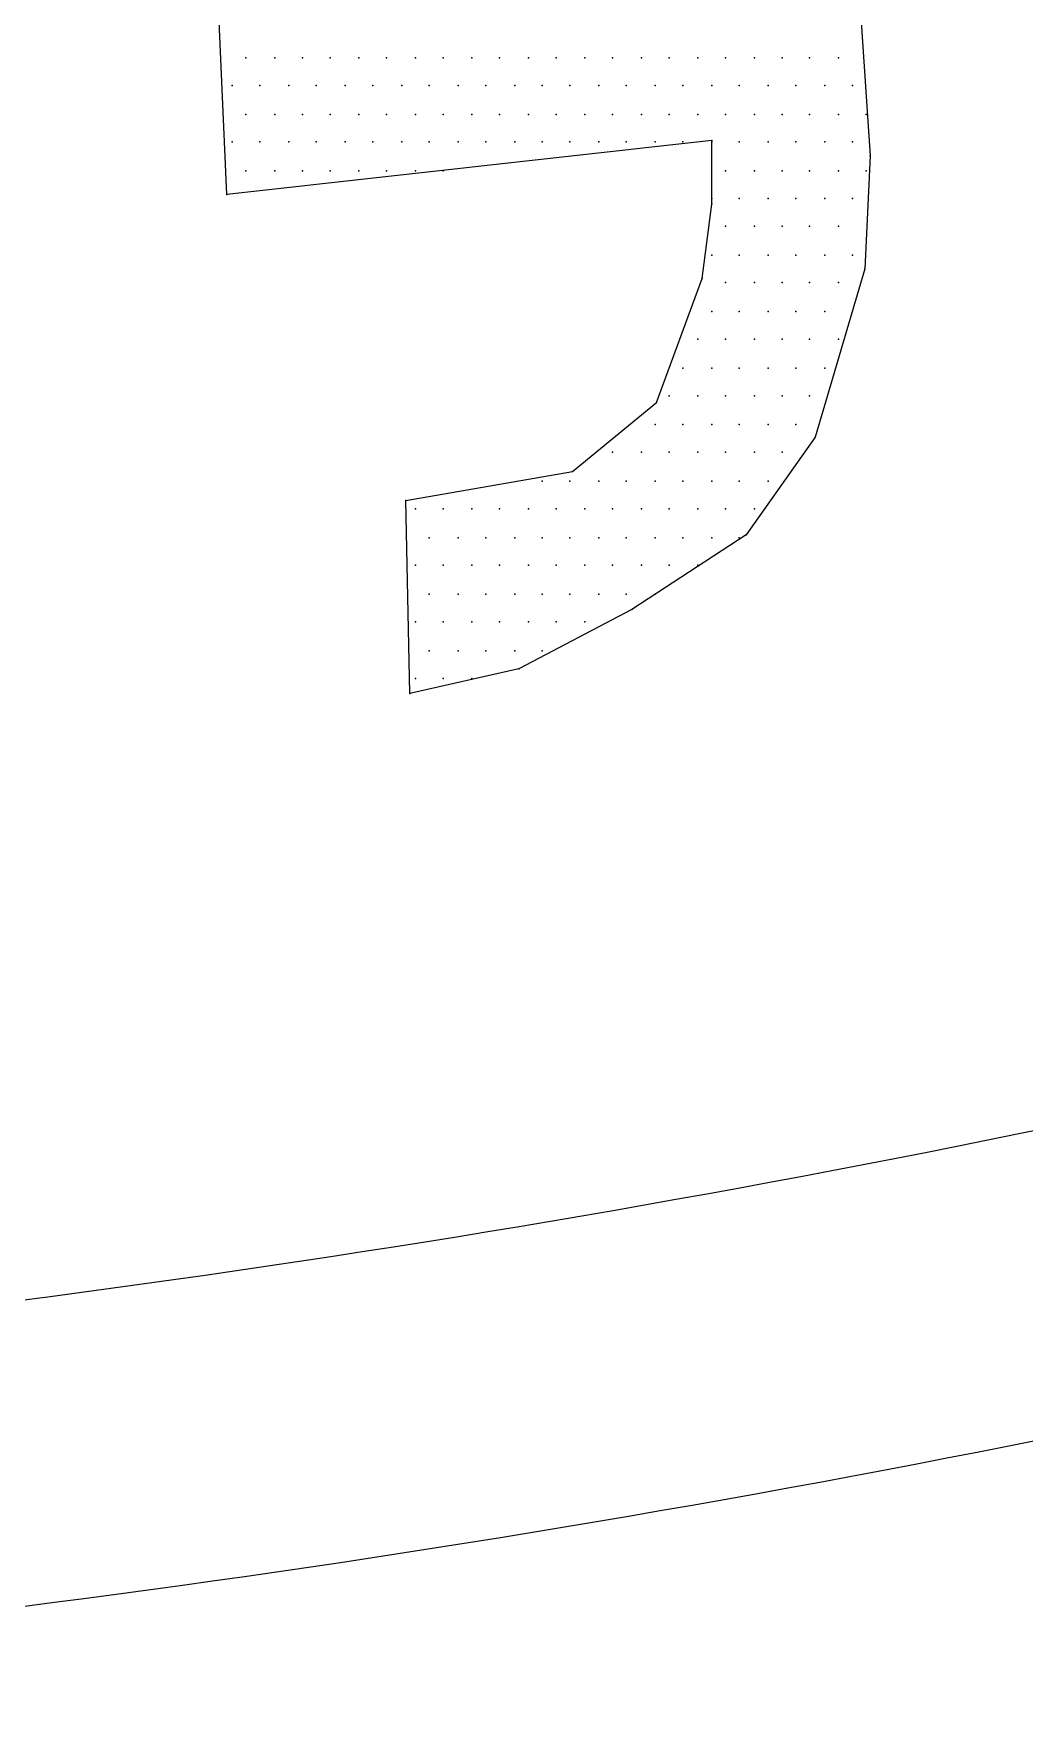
# Model space of a CAD drawing. Extents: x 180421 to 182279, y 668879 to 669787.
# Drawn here: x 180608.89 to 180612.69, y 669594.33 to 669600.79 of the extents above; entities that cross this region are included whole.
import ezdxf

# ---------------------------------------------------------------- set-up
doc = ezdxf.new("R2010")
doc.units = 0
doc.header["$LTSCALE"] = 2.5
doc.header["$MEASUREMENT"] = 0
doc.layers.get('0').update_dxf_attribs({"linetype": 'CONTINUOUS'})
doc.layers.add('KOTERET', color=1, linetype='CONTINUOUS')

# ---------------------------------------------------------------- blocks, each defined once
blk = doc.blocks.new('elipsa')
at = {"layer": 'KOTERET', "color": 1, "linetype": 'Continuous'}
for points in [[(20.3683, 15.4817, 0.06433), (7.6269, 18.997, 0.055067), (-3.6948, 19.3348, 0.081051), (-17.0697, 16.5849, 0.05642), (-25.5411, 12.204, 0.170965), (-32.0544, 4.6087, 0.076819), (-33.0467, 0.117, 0.118306), (-31.4579, -6.7288, 0.129737), (-26.3803, -12.4978, 0.070189), (-16.4416, -17.7337, 0.047922), (-8.9888, -19.6286, 0.049022), (1.6784, -20.3939, 0.072792), (17.2806, -17.6915, 0.1248), (27.5308, -12.0861, 0.103709), (33.1626, -4.1213, 0.036886), (33.5743, -2.3743, 0.106536), (33.2893, 2.7508, 0.106243), (28.2222, 10.4886, 0.106919), (20.3683, 15.4817)], [(-8.7988, -18.4832, 0.049045), (1.6467, -19.2327, 0.072972), (16.9534, -16.5725, 0.125195), (26.7391, -11.2363, 0.103069), (32.0753, -3.7149, 0.035565), (32.4289, -2.1895, 0.105225), (32.1861, 2.3919, 0.105504), (27.4094, 9.6652, 0.107235), (19.9461, 14.405, 0.064474), (7.4632, 17.8464, 0.055181), (-3.6262, 18.1789, 0.081162), (-16.6527, 15.5029, 0.05669), (-24.9288, 11.217, 0.171614), (-30.9723, 4.1918, 0.076301), (-31.8855, 0.0748, 0.117637), (-30.4181, -6.2062, 0.130118), (-25.7153, -11.5424, 0.070334), (-16.0457, -16.6411, 0.047983), (-8.7988, -18.4832)]]:
    blk.add_lwpolyline(points, format="xyb", dxfattribs=at)
at = {"layer": 'KOTERET', "color": 2, "linetype": 'Continuous'}
for points in [[(7.9172, -14.5721), (7.8644, -13.3634)], [(10.324, -13.5693), (10.3821, -14.4243)], [(7.991, -14.0496), (7.991, -14.0496)], [(8.1019, -14.0496), (8.1019, -14.0496)], [(8.2075, -14.0496), (8.2075, -14.0496)], [(8.313, -14.0496), (8.313, -14.0496)], [(8.4239, -14.0496), (8.4239, -14.0496)], [(8.5294, -14.0496), (8.5294, -14.0496)], [(8.6403, -14.0496), (8.6403, -14.0496)], [(8.7458, -14.0496), (8.7458, -14.0496)], [(8.8567, -14.0496), (8.8567, -14.0496)], [(8.9622, -14.0496), (8.9622, -14.0496)], [(9.0731, -14.0496), (9.0731, -14.0496)], [(9.1786, -14.0496), (9.1786, -14.0496)], [(9.2895, -14.0496), (9.2895, -14.0496)], [(9.395, -14.0496), (9.395, -14.0496)], [(9.5059, -14.0496), (9.5059, -14.0496)], [(9.6114, -14.0496), (9.6114, -14.0496)], [(9.7223, -14.0496), (9.7223, -14.0496)], [(9.8278, -14.0496), (9.8278, -14.0496)], [(9.9387, -14.0496), (9.9387, -14.0496)], [(10.0443, -14.0496), (10.0443, -14.0496)], [(10.1498, -14.0496), (10.1498, -14.0496)], [(10.2607, -14.0496), (10.2607, -14.0496)], [(7.9383, -14.1551), (7.9383, -14.1551)], [(8.0438, -14.1551), (8.0438, -14.1551)], [(8.1547, -14.1551), (8.1547, -14.1551)], [(8.2602, -14.1551), (8.2602, -14.1551)], [(8.3711, -14.1551), (8.3711, -14.1551)], [(8.4766, -14.1551), (8.4766, -14.1551)], [(8.5875, -14.1551), (8.5875, -14.1551)], [(8.693, -14.1551), (8.693, -14.1551)], [(8.8039, -14.1551), (8.8039, -14.1551)], [(8.9094, -14.1551), (8.9094, -14.1551)], [(9.0203, -14.1551), (9.0203, -14.1551)], [(9.1259, -14.1551), (9.1259, -14.1551)], [(9.2314, -14.1551), (9.2314, -14.1551)], [(9.3423, -14.1551), (9.3423, -14.1551)], [(9.4478, -14.1551), (9.4478, -14.1551)], [(9.5587, -14.1551), (9.5587, -14.1551)], [(9.6642, -14.1551), (9.6642, -14.1551)], [(9.7751, -14.1551), (9.7751, -14.1551)], [(9.8806, -14.1551), (9.8806, -14.1551)], [(9.9915, -14.1551), (9.9915, -14.1551)], [(10.097, -14.1551), (10.097, -14.1551)], [(10.2079, -14.1551), (10.2079, -14.1551)], [(10.3134, -14.1551), (10.3134, -14.1551)], [(7.991, -14.266), (7.991, -14.266)], [(8.1019, -14.266), (8.1019, -14.266)], [(8.2075, -14.266), (8.2075, -14.266)], [(8.313, -14.266), (8.313, -14.266)], [(8.4239, -14.266), (8.4239, -14.266)], [(8.5294, -14.266), (8.5294, -14.266)], [(8.6403, -14.266), (8.6403, -14.266)], [(8.7458, -14.266), (8.7458, -14.266)], [(8.8567, -14.266), (8.8567, -14.266)], [(8.9622, -14.266), (8.9622, -14.266)], [(9.0731, -14.266), (9.0731, -14.266)], [(9.1786, -14.266), (9.1786, -14.266)], [(9.2895, -14.266), (9.2895, -14.266)], [(9.395, -14.266), (9.395, -14.266)], [(9.5059, -14.266), (9.5059, -14.266)], [(9.6114, -14.266), (9.6114, -14.266)], [(9.7223, -14.266), (9.7223, -14.266)], [(9.8278, -14.266), (9.8278, -14.266)], [(9.9387, -14.266), (9.9387, -14.266)], [(10.0443, -14.266), (10.0443, -14.266)], [(10.1498, -14.266), (10.1498, -14.266)], [(10.2607, -14.266), (10.2607, -14.266)], [(10.3662, -14.266), (10.3662, -14.266)], [(9.7751, -14.3663), (7.9172, -14.5721)], [(7.9383, -14.3715), (7.9383, -14.3715)], [(8.0438, -14.3715), (8.0438, -14.3715)], [(8.1547, -14.3715), (8.1547, -14.3715)], [(8.2602, -14.3715), (8.2602, -14.3715)], [(8.3711, -14.3715), (8.3711, -14.3715)], [(8.4766, -14.3715), (8.4766, -14.3715)], [(8.5875, -14.3715), (8.5875, -14.3715)], [(8.693, -14.3715), (8.693, -14.3715)], [(8.8039, -14.3715), (8.8039, -14.3715)], [(8.9094, -14.3715), (8.9094, -14.3715)], [(9.0203, -14.3715), (9.0203, -14.3715)], [(9.1259, -14.3715), (9.1259, -14.3715)], [(9.2314, -14.3715), (9.2314, -14.3715)], [(9.3423, -14.3715), (9.3423, -14.3715)], [(9.4478, -14.3715), (9.4478, -14.3715)], [(9.5587, -14.3715), (9.5587, -14.3715)], [(9.6642, -14.3715), (9.6642, -14.3715)], [(9.7751, -14.6091), (9.7751, -14.3663)], [(9.7751, -14.3715), (9.7751, -14.3715)], [(9.8806, -14.3715), (9.8806, -14.3715)], [(9.9915, -14.3715), (9.9915, -14.3715)], [(10.097, -14.3715), (10.097, -14.3715)], [(10.2079, -14.3715), (10.2079, -14.3715)], [(10.3134, -14.3715), (10.3134, -14.3715)], [(10.3821, -14.4243), (10.3609, -14.8571)], [(7.991, -14.4824), (7.991, -14.4824)], [(8.1019, -14.4824), (8.1019, -14.4824)], [(8.2075, -14.4824), (8.2075, -14.4824)], [(8.313, -14.4824), (8.313, -14.4824)], [(8.4239, -14.4824), (8.4239, -14.4824)], [(8.5294, -14.4824), (8.5294, -14.4824)], [(8.6403, -14.4824), (8.6403, -14.4824)], [(8.7458, -14.4824), (8.7458, -14.4824)], [(9.8278, -14.4824), (9.8278, -14.4824)], [(9.9387, -14.4824), (9.9387, -14.4824)], [(10.0443, -14.4824), (10.0443, -14.4824)], [(10.1498, -14.4824), (10.1498, -14.4824)], [(10.2607, -14.4824), (10.2607, -14.4824)], [(10.3662, -14.4824), (10.3662, -14.4824)], [(9.7751, -14.5879), (9.7751, -14.5879)], [(9.8806, -14.5879), (9.8806, -14.5879)], [(9.9915, -14.5879), (9.9915, -14.5879)], [(10.097, -14.5879), (10.097, -14.5879)], [(10.2079, -14.5879), (10.2079, -14.5879)], [(10.3134, -14.5879), (10.3134, -14.5879)], [(9.7381, -14.8941), (9.7751, -14.6091)], [(9.8278, -14.6935), (9.8278, -14.6935)], [(9.9387, -14.6935), (9.9387, -14.6935)], [(10.0443, -14.6935), (10.0443, -14.6935)], [(10.1498, -14.6935), (10.1498, -14.6935)], [(10.2607, -14.6935), (10.2607, -14.6935)], [(9.7751, -14.8043), (9.7751, -14.8043)], [(9.8806, -14.8043), (9.8806, -14.8043)], [(9.9915, -14.8043), (9.9915, -14.8043)], [(10.097, -14.8043), (10.097, -14.8043)], [(10.2079, -14.8043), (10.2079, -14.8043)], [(10.3134, -14.8043), (10.3134, -14.8043)], [(9.5639, -15.3691), (9.7381, -14.8941)], [(9.8278, -14.9099), (9.8278, -14.9099)], [(9.9387, -14.9099), (9.9387, -14.9099)], [(10.0443, -14.9099), (10.0443, -14.9099)], [(10.1498, -14.9099), (10.1498, -14.9099)], [(10.3609, -14.8571), (10.1709, -15.5011)], [(10.2607, -14.9099), (10.2607, -14.9099)], [(9.7751, -15.0207), (9.7751, -15.0207)], [(9.8806, -15.0207), (9.8806, -15.0207)], [(9.9915, -15.0207), (9.9915, -15.0207)], [(10.097, -15.0207), (10.097, -15.0207)], [(10.2079, -15.0207), (10.2079, -15.0207)], [(9.7223, -15.1263), (9.7223, -15.1263)], [(9.8278, -15.1263), (9.8278, -15.1263)], [(9.9387, -15.1263), (9.9387, -15.1263)], [(10.0443, -15.1263), (10.0443, -15.1263)], [(10.1498, -15.1263), (10.1498, -15.1263)], [(10.2607, -15.1263), (10.2607, -15.1263)], [(9.6642, -15.2372), (9.6642, -15.2372)], [(9.7751, -15.2372), (9.7751, -15.2372)], [(9.8806, -15.2372), (9.8806, -15.2372)], [(9.9915, -15.2372), (9.9915, -15.2372)], [(10.097, -15.2372), (10.097, -15.2372)], [(10.2079, -15.2372), (10.2079, -15.2372)], [(9.6114, -15.3427), (9.6114, -15.3427)], [(9.7223, -15.3427), (9.7223, -15.3427)], [(9.8278, -15.3427), (9.8278, -15.3427)], [(9.9387, -15.3427), (9.9387, -15.3427)], [(10.0443, -15.3427), (10.0443, -15.3427)], [(10.1498, -15.3427), (10.1498, -15.3427)], [(9.242, -15.633), (9.5639, -15.3691)], [(9.5587, -15.4536), (9.5587, -15.4536)], [(9.6642, -15.4536), (9.6642, -15.4536)], [(9.7751, -15.4536), (9.7751, -15.4536)], [(9.8806, -15.4536), (9.8806, -15.4536)], [(9.9915, -15.4536), (9.9915, -15.4536)], [(10.097, -15.4536), (10.097, -15.4536)], [(10.1709, -15.5011), (9.907, -15.8758)], [(9.395, -15.5591), (9.395, -15.5591)], [(9.5059, -15.5591), (9.5059, -15.5591)], [(9.6114, -15.5591), (9.6114, -15.5591)], [(9.7223, -15.5591), (9.7223, -15.5591)], [(9.8278, -15.5591), (9.8278, -15.5591)], [(9.9387, -15.5591), (9.9387, -15.5591)], [(10.0443, -15.5591), (10.0443, -15.5591)], [(8.6033, -15.7439), (9.242, -15.633)], [(9.1259, -15.67), (9.1259, -15.67)], [(9.2314, -15.67), (9.2314, -15.67)], [(9.3423, -15.67), (9.3423, -15.67)], [(9.4478, -15.67), (9.4478, -15.67)], [(9.5587, -15.67), (9.5587, -15.67)], [(9.6642, -15.67), (9.6642, -15.67)], [(9.7751, -15.67), (9.7751, -15.67)], [(9.8806, -15.67), (9.8806, -15.67)], [(9.9915, -15.67), (9.9915, -15.67)], [(8.6191, -16.4828), (8.6033, -15.7439)], [(8.6403, -15.7755), (8.6403, -15.7755)], [(8.7458, -15.7755), (8.7458, -15.7755)], [(8.8567, -15.7755), (8.8567, -15.7755)], [(8.9622, -15.7755), (8.9622, -15.7755)], [(9.0731, -15.7755), (9.0731, -15.7755)], [(9.1786, -15.7755), (9.1786, -15.7755)], [(9.2895, -15.7755), (9.2895, -15.7755)], [(9.395, -15.7755), (9.395, -15.7755)], [(9.5059, -15.7755), (9.5059, -15.7755)], [(9.6114, -15.7755), (9.6114, -15.7755)], [(9.7223, -15.7755), (9.7223, -15.7755)], [(9.8278, -15.7755), (9.8278, -15.7755)], [(9.9387, -15.7755), (9.9387, -15.7755)], [(9.907, -15.8758), (9.4689, -16.1608)], [(8.693, -15.8864), (8.693, -15.8864)], [(8.8039, -15.8864), (8.8039, -15.8864)], [(8.9094, -15.8864), (8.9094, -15.8864)], [(9.0203, -15.8864), (9.0203, -15.8864)], [(9.1259, -15.8864), (9.1259, -15.8864)], [(9.2314, -15.8864), (9.2314, -15.8864)], [(9.3423, -15.8864), (9.3423, -15.8864)], [(9.4478, -15.8864), (9.4478, -15.8864)], [(9.5587, -15.8864), (9.5587, -15.8864)], [(9.6642, -15.8864), (9.6642, -15.8864)], [(9.7751, -15.8864), (9.7751, -15.8864)], [(9.8806, -15.8864), (9.8806, -15.8864)], [(8.6403, -15.9919), (8.6403, -15.9919)], [(8.7458, -15.9919), (8.7458, -15.9919)], [(8.8567, -15.9919), (8.8567, -15.9919)], [(8.9622, -15.9919), (8.9622, -15.9919)], [(9.0731, -15.9919), (9.0731, -15.9919)], [(9.1786, -15.9919), (9.1786, -15.9919)], [(9.2895, -15.9919), (9.2895, -15.9919)], [(9.395, -15.9919), (9.395, -15.9919)], [(9.5059, -15.9919), (9.5059, -15.9919)], [(9.6114, -15.9919), (9.6114, -15.9919)], [(9.7223, -15.9919), (9.7223, -15.9919)], [(8.693, -16.1028), (8.693, -16.1028)], [(8.8039, -16.1028), (8.8039, -16.1028)], [(8.9094, -16.1028), (8.9094, -16.1028)], [(9.0203, -16.1028), (9.0203, -16.1028)], [(9.1259, -16.1028), (9.1259, -16.1028)], [(9.2314, -16.1028), (9.2314, -16.1028)], [(9.3423, -16.1028), (9.3423, -16.1028)], [(9.4478, -16.1028), (9.4478, -16.1028)], [(9.5587, -16.1028), (9.5587, -16.1028)], [(9.4689, -16.1608), (9.0361, -16.3878)], [(8.6403, -16.2083), (8.6403, -16.2083)], [(8.7458, -16.2083), (8.7458, -16.2083)], [(8.8567, -16.2083), (8.8567, -16.2083)], [(8.9622, -16.2083), (8.9622, -16.2083)], [(9.0731, -16.2083), (9.0731, -16.2083)], [(9.1786, -16.2083), (9.1786, -16.2083)], [(9.2895, -16.2083), (9.2895, -16.2083)], [(8.693, -16.3192), (8.693, -16.3192)], [(8.8039, -16.3192), (8.8039, -16.3192)], [(8.9094, -16.3192), (8.9094, -16.3192)], [(9.0203, -16.3192), (9.0203, -16.3192)], [(9.1259, -16.3192), (9.1259, -16.3192)], [(9.0361, -16.3878), (8.6191, -16.4828)], [(8.6403, -16.4247), (8.6403, -16.4247)], [(8.7458, -16.4247), (8.7458, -16.4247)], [(8.8567, -16.4247), (8.8567, -16.4247)]]:
    blk.add_lwpolyline(points, dxfattribs=at)
at = {"layer": 'KOTERET', "color": 1}
for p in [(7.991, -14.0496), (7.991, -14.0496), (8.1019, -14.0496), (8.1019, -14.0496), (8.2075, -14.0496), (8.2075, -14.0496), (8.313, -14.0496), (8.313, -14.0496), (8.4239, -14.0496), (8.4239, -14.0496), (8.5294, -14.0496), (8.5294, -14.0496), (8.6403, -14.0496), (8.6403, -14.0496), (8.7458, -14.0496), (8.7458, -14.0496), (8.8567, -14.0496), (8.8567, -14.0496), (8.9622, -14.0496), (8.9622, -14.0496), (9.0731, -14.0496), (9.0731, -14.0496), (9.1786, -14.0496), (9.1786, -14.0496), (9.2895, -14.0496), (9.2895, -14.0496), (9.395, -14.0496), (9.395, -14.0496), (9.5059, -14.0496), (9.5059, -14.0496), (9.6114, -14.0496), (9.6114, -14.0496), (9.7223, -14.0496), (9.7223, -14.0496), (9.8278, -14.0496), (9.8278, -14.0496), (9.9387, -14.0496), (9.9387, -14.0496), (10.0443, -14.0496), (10.0443, -14.0496), (10.1498, -14.0496), (10.1498, -14.0496), (10.2607, -14.0496), (10.2607, -14.0496), (7.9383, -14.1551), (7.9383, -14.1551), (8.0438, -14.1551), (8.0438, -14.1551), (8.1547, -14.1551), (8.1547, -14.1551), (8.2602, -14.1551), (8.2602, -14.1551), (8.3711, -14.1551), (8.3711, -14.1551), (8.4766, -14.1551), (8.4766, -14.1551), (8.5875, -14.1551), (8.5875, -14.1551), (8.693, -14.1551), (8.693, -14.1551), (8.8039, -14.1551), (8.8039, -14.1551), (8.9094, -14.1551), (8.9094, -14.1551), (9.0203, -14.1551), (9.0203, -14.1551), (9.1259, -14.1551), (9.1259, -14.1551), (9.2314, -14.1551), (9.2314, -14.1551), (9.3423, -14.1551), (9.3423, -14.1551), (9.4478, -14.1551), (9.4478, -14.1551), (9.5587, -14.1551), (9.5587, -14.1551), (9.6642, -14.1551), (9.6642, -14.1551), (9.7751, -14.1551), (9.7751, -14.1551), (9.8806, -14.1551), (9.8806, -14.1551), (9.9915, -14.1551), (9.9915, -14.1551), (10.097, -14.1551), (10.097, -14.1551), (10.2079, -14.1551), (10.2079, -14.1551), (10.3134, -14.1551), (10.3134, -14.1551), (7.991, -14.266), (7.991, -14.266), (8.1019, -14.266), (8.1019, -14.266), (8.2075, -14.266), (8.2075, -14.266), (8.313, -14.266), (8.313, -14.266), (8.4239, -14.266), (8.4239, -14.266), (8.5294, -14.266), (8.5294, -14.266), (8.6403, -14.266), (8.6403, -14.266), (8.7458, -14.266), (8.7458, -14.266), (8.8567, -14.266), (8.8567, -14.266), (8.9622, -14.266), (8.9622, -14.266), (9.0731, -14.266), (9.0731, -14.266), (9.1786, -14.266), (9.1786, -14.266), (9.2895, -14.266), (9.2895, -14.266), (9.395, -14.266), (9.395, -14.266), (9.5059, -14.266), (9.5059, -14.266), (9.6114, -14.266), (9.6114, -14.266), (9.7223, -14.266), (9.7223, -14.266), (9.8278, -14.266), (9.8278, -14.266), (9.9387, -14.266), (9.9387, -14.266), (10.0443, -14.266), (10.0443, -14.266), (10.1498, -14.266), (10.1498, -14.266), (10.2607, -14.266), (10.2607, -14.266), (10.3662, -14.266), (10.3662, -14.266), (7.9383, -14.3715), (7.9383, -14.3715), (8.0438, -14.3715), (8.0438, -14.3715), (8.1547, -14.3715), (8.1547, -14.3715), (8.2602, -14.3715), (8.2602, -14.3715), (8.3711, -14.3715), (8.3711, -14.3715), (8.4766, -14.3715), (8.4766, -14.3715), (8.5875, -14.3715), (8.5875, -14.3715), (8.693, -14.3715), (8.693, -14.3715), (8.8039, -14.3715), (8.8039, -14.3715), (8.9094, -14.3715), (8.9094, -14.3715), (9.0203, -14.3715), (9.0203, -14.3715), (9.1259, -14.3715), (9.1259, -14.3715), (9.2314, -14.3715), (9.2314, -14.3715), (9.3423, -14.3715), (9.3423, -14.3715), (9.4478, -14.3715), (9.4478, -14.3715), (9.5587, -14.3715), (9.5587, -14.3715), (9.6642, -14.3715), (9.6642, -14.3715), (9.7751, -14.3663), (9.7751, -14.3663), (9.7751, -14.3715), (9.7751, -14.3715), (9.8806, -14.3715), (9.8806, -14.3715), (9.9915, -14.3715), (9.9915, -14.3715), (10.097, -14.3715), (10.097, -14.3715), (10.2079, -14.3715), (10.2079, -14.3715), (10.3134, -14.3715), (10.3134, -14.3715), (10.3821, -14.4243), (10.3821, -14.4243), (7.991, -14.4824), (7.991, -14.4824), (8.1019, -14.4824), (8.1019, -14.4824), (8.2075, -14.4824), (8.2075, -14.4824), (8.313, -14.4824), (8.313, -14.4824), (8.4239, -14.4824), (8.4239, -14.4824), (8.5294, -14.4824), (8.5294, -14.4824), (8.6403, -14.4824), (8.6403, -14.4824), (8.7458, -14.4824), (8.7458, -14.4824), (9.8278, -14.4824), (9.8278, -14.4824), (9.9387, -14.4824), (9.9387, -14.4824), (10.0443, -14.4824), (10.0443, -14.4824), (10.1498, -14.4824), (10.1498, -14.4824), (10.2607, -14.4824), (10.2607, -14.4824), (10.3662, -14.4824), (10.3662, -14.4824), (7.9172, -14.5721), (7.9172, -14.5721), (9.7751, -14.5879), (9.7751, -14.5879), (9.8806, -14.5879), (9.8806, -14.5879), (9.9915, -14.5879), (9.9915, -14.5879), (10.097, -14.5879), (10.097, -14.5879), (10.2079, -14.5879), (10.2079, -14.5879), (10.3134, -14.5879), (10.3134, -14.5879), (9.7751, -14.6091), (9.7751, -14.6091), (9.8278, -14.6935), (9.8278, -14.6935), (9.9387, -14.6935), (9.9387, -14.6935), (10.0443, -14.6935), (10.0443, -14.6935), (10.1498, -14.6935), (10.1498, -14.6935), (10.2607, -14.6935), (10.2607, -14.6935), (9.7751, -14.8043), (9.7751, -14.8043), (9.8806, -14.8043), (9.8806, -14.8043), (9.9915, -14.8043), (9.9915, -14.8043), (10.097, -14.8043), (10.097, -14.8043), (10.2079, -14.8043), (10.2079, -14.8043), (10.3134, -14.8043), (10.3134, -14.8043), (9.7381, -14.8941), (9.7381, -14.8941), (9.8278, -14.9099), (9.8278, -14.9099), (9.9387, -14.9099), (9.9387, -14.9099), (10.0443, -14.9099), (10.0443, -14.9099), (10.1498, -14.9099), (10.1498, -14.9099), (10.2607, -14.9099), (10.2607, -14.9099), (10.3609, -14.8571), (10.3609, -14.8571), (9.7751, -15.0207), (9.7751, -15.0207), (9.8806, -15.0207), (9.8806, -15.0207), (9.9915, -15.0207), (9.9915, -15.0207), (10.097, -15.0207), (10.097, -15.0207), (10.2079, -15.0207), (10.2079, -15.0207), (9.7223, -15.1263), (9.7223, -15.1263), (9.8278, -15.1263), (9.8278, -15.1263), (9.9387, -15.1263), (9.9387, -15.1263), (10.0443, -15.1263), (10.0443, -15.1263), (10.1498, -15.1263), (10.1498, -15.1263), (10.2607, -15.1263), (10.2607, -15.1263), (9.6642, -15.2372), (9.6642, -15.2372), (9.7751, -15.2372), (9.7751, -15.2372), (9.8806, -15.2372), (9.8806, -15.2372), (9.9915, -15.2372), (9.9915, -15.2372), (10.097, -15.2372), (10.097, -15.2372), (10.2079, -15.2372), (10.2079, -15.2372), (9.6114, -15.3427), (9.6114, -15.3427), (9.7223, -15.3427), (9.7223, -15.3427), (9.8278, -15.3427), (9.8278, -15.3427), (9.9387, -15.3427), (9.9387, -15.3427), (10.0443, -15.3427), (10.0443, -15.3427), (10.1498, -15.3427), (10.1498, -15.3427), (9.5639, -15.3691), (9.5639, -15.3691), (9.5587, -15.4536), (9.5587, -15.4536), (9.6642, -15.4536), (9.6642, -15.4536), (9.7751, -15.4536), (9.7751, -15.4536), (9.8806, -15.4536), (9.8806, -15.4536), (9.9915, -15.4536), (9.9915, -15.4536), (10.097, -15.4536), (10.097, -15.4536), (10.1709, -15.5011), (10.1709, -15.5011), (9.395, -15.5591), (9.395, -15.5591), (9.5059, -15.5591), (9.5059, -15.5591), (9.6114, -15.5591), (9.6114, -15.5591), (9.7223, -15.5591), (9.7223, -15.5591), (9.8278, -15.5591), (9.8278, -15.5591), (9.9387, -15.5591), (9.9387, -15.5591), (10.0443, -15.5591), (10.0443, -15.5591), (9.1259, -15.67), (9.1259, -15.67), (9.2314, -15.67), (9.2314, -15.67), (9.242, -15.633), (9.242, -15.633), (9.3423, -15.67), (9.3423, -15.67), (9.4478, -15.67), (9.4478, -15.67), (9.5587, -15.67), (9.5587, -15.67), (9.6642, -15.67), (9.6642, -15.67), (9.7751, -15.67), (9.7751, -15.67), (9.8806, -15.67), (9.8806, -15.67), (9.9915, -15.67), (9.9915, -15.67), (8.6033, -15.7439), (8.6033, -15.7439), (8.6403, -15.7755), (8.6403, -15.7755), (8.7458, -15.7755), (8.7458, -15.7755), (8.8567, -15.7755), (8.8567, -15.7755), (8.9622, -15.7755), (8.9622, -15.7755), (9.0731, -15.7755), (9.0731, -15.7755), (9.1786, -15.7755), (9.1786, -15.7755), (9.2895, -15.7755), (9.2895, -15.7755), (9.395, -15.7755), (9.395, -15.7755), (9.5059, -15.7755), (9.5059, -15.7755), (9.6114, -15.7755), (9.6114, -15.7755), (9.7223, -15.7755), (9.7223, -15.7755), (9.8278, -15.7755), (9.8278, -15.7755), (9.9387, -15.7755), (9.9387, -15.7755), (9.907, -15.8758), (9.907, -15.8758), (8.693, -15.8864), (8.693, -15.8864), (8.8039, -15.8864), (8.8039, -15.8864), (8.9094, -15.8864), (8.9094, -15.8864), (9.0203, -15.8864), (9.0203, -15.8864), (9.1259, -15.8864), (9.1259, -15.8864), (9.2314, -15.8864), (9.2314, -15.8864), (9.3423, -15.8864), (9.3423, -15.8864), (9.4478, -15.8864), (9.4478, -15.8864), (9.5587, -15.8864), (9.5587, -15.8864), (9.6642, -15.8864), (9.6642, -15.8864), (9.7751, -15.8864), (9.7751, -15.8864), (9.8806, -15.8864), (9.8806, -15.8864), (8.6403, -15.9919), (8.6403, -15.9919), (8.7458, -15.9919), (8.7458, -15.9919), (8.8567, -15.9919), (8.8567, -15.9919), (8.9622, -15.9919), (8.9622, -15.9919), (9.0731, -15.9919), (9.0731, -15.9919), (9.1786, -15.9919), (9.1786, -15.9919), (9.2895, -15.9919), (9.2895, -15.9919), (9.395, -15.9919), (9.395, -15.9919), (9.5059, -15.9919), (9.5059, -15.9919), (9.6114, -15.9919), (9.6114, -15.9919), (9.7223, -15.9919), (9.7223, -15.9919), (8.693, -16.1028), (8.693, -16.1028), (8.8039, -16.1028), (8.8039, -16.1028), (8.9094, -16.1028), (8.9094, -16.1028), (9.0203, -16.1028), (9.0203, -16.1028), (9.1259, -16.1028), (9.1259, -16.1028), (9.2314, -16.1028), (9.2314, -16.1028), (9.3423, -16.1028), (9.3423, -16.1028), (9.4478, -16.1028), (9.4478, -16.1028), (9.5587, -16.1028), (9.5587, -16.1028), (9.4689, -16.1608), (9.4689, -16.1608), (8.6403, -16.2083), (8.6403, -16.2083), (8.7458, -16.2083), (8.7458, -16.2083), (8.8567, -16.2083), (8.8567, -16.2083), (8.9622, -16.2083), (8.9622, -16.2083), (9.0731, -16.2083), (9.0731, -16.2083), (9.1786, -16.2083), (9.1786, -16.2083), (9.2895, -16.2083), (9.2895, -16.2083), (8.693, -16.3192), (8.693, -16.3192), (8.8039, -16.3192), (8.8039, -16.3192), (8.9094, -16.3192), (8.9094, -16.3192), (9.0203, -16.3192), (9.0203, -16.3192), (9.1259, -16.3192), (9.1259, -16.3192), (9.0361, -16.3878), (9.0361, -16.3878), (8.6403, -16.4247), (8.6403, -16.4247), (8.7458, -16.4247), (8.7458, -16.4247), (8.8567, -16.4247), (8.8567, -16.4247), (8.6191, -16.4828), (8.6191, -16.4828)]:
    blk.add_point(p, dxfattribs=at)

msp = doc.modelspace()

# ---------------------------------------------------------------- block references
msp.add_blockref('elipsa', (180601.7133, 669614.7446))

doc.saveas('drawing.dxf')
